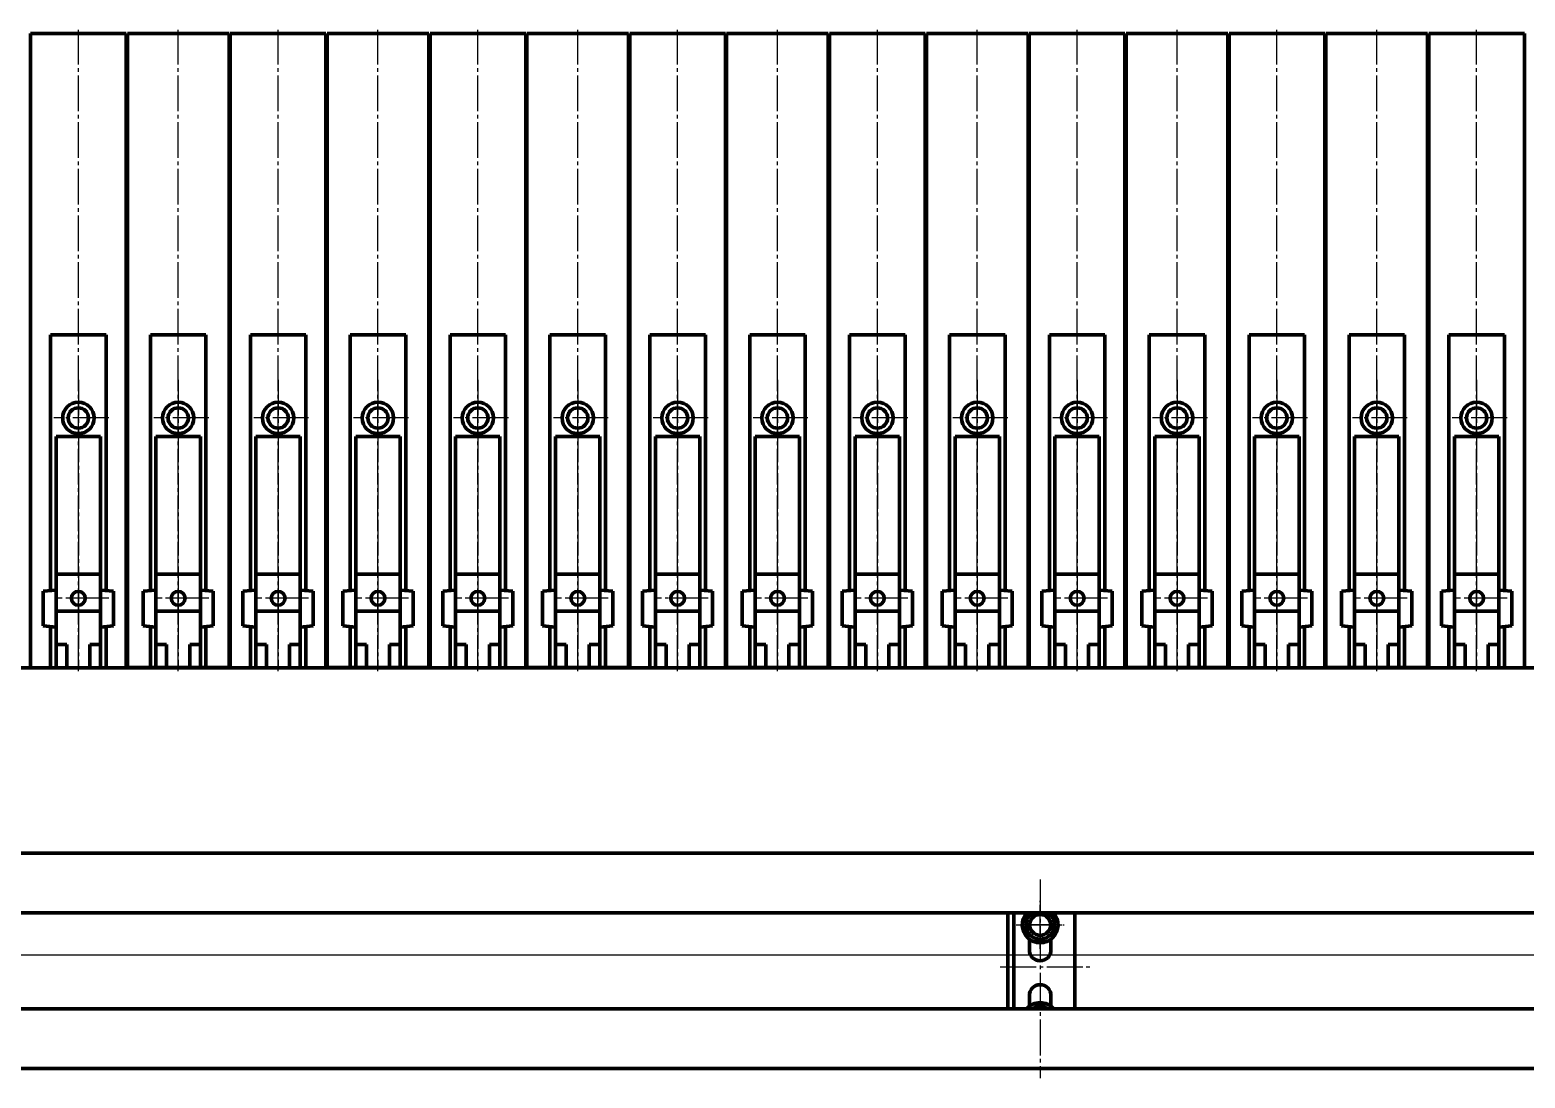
# Model space of a CAD drawing. Header units: millimetres. Extents: x -11880 to 11880, y -8400 to 8400.
# Drawn here: x -6327 to -5077, y 5158 to 6034 of the extents above; entities that cross this region are included whole.
import ezdxf

# ---------------------------------------------------------------- set-up
doc = ezdxf.new("R2010")
doc.units = ezdxf.units.MM
doc.linetypes.add('EB_DASHDOT', pattern=[39, 30, -3, 3, -3])
for name, color, linetype, lineweight in [('CAXA0', 7, 'Continuous', 70), ('CAXA1', 1, 'EB_DASHDOT', 25), ('CAXA3', 7, 'Continuous', 25)]:
    doc.layers.add(name, color=color, linetype=linetype, lineweight=lineweight)

# ---------------------------------------------------------------- blocks, each defined once
blk = doc.blocks.new('CAXBLOCK86', base_point=(-6286.3, 5559.1))
at = {"layer": 'CAXA0', "linetype": 'Continuous', "lineweight": 70}
for p, q in [((-6303.6, 5779.3), (-6309.5, 5779.3)), ((-6309.5, 5779.3), (-6309.5, 5565.6)), ((-6263.1, 5779.3), (-6309.5, 5779.3)), ((-6263.1, 5779.3), (-6263.1, 5565.6)), ((-6267.8, 5694.3), (-6304.9, 5694.3)), ((-6304.9, 5694.3), (-6304.9, 5501.1)), ((-6267.8, 5694.3), (-6267.8, 5501.1)), ((-6267.8, 5579.2), (-6304.9, 5579.2)), ((-6315.7, 5565.1), (-6304.9, 5566)), ((-6315.7, 5565.1), (-6315.7, 5536.1)), ((-6315.7, 5564.9), (-6315.7, 5536.1)), ((-6257, 5565.1), (-6267.8, 5566)), ((-6257, 5565.1), (-6257, 5536.1)), ((-6257, 5564.9), (-6257, 5536.1)), ((-6267.8, 5548.3), (-6304.9, 5548.3)), ((-6315.7, 5536.1), (-6304.9, 5535.1)), ((-6309.5, 5535.5), (-6309.5, 5501.1)), ((-6257, 5536.1), (-6267.8, 5535.1)), ((-6263.1, 5535.5), (-6263.1, 5501.1)), ((-6296, 5520.4), (-6304.9, 5520.4)), ((-6296, 5520.4), (-6296, 5501.1)), ((-6267.8, 5520.4), (-6276.7, 5520.4)), ((-6276.7, 5520.4), (-6276.7, 5501.1)), ((-6304.9, 5501.1), (-6309.5, 5501.1)), ((-6263.1, 5501.1), (-6304.9, 5501.1))]:
    blk.add_line(p, q, dxfattribs=at)
for centre, radius in [((-6286.3, 5709.8), 13.1), ((-6286.3, 5709.8), 8.5), ((-6286.3, 5559.1), 5.8)]:
    blk.add_circle(centre, radius, dxfattribs=at)
at = {"layer": 'CAXA1', "color": 1, "linetype": 'EB_DASHDOT', "lineweight": 25}
for p, q in [((-6286.3, 5741.8), (-6286.3, 5501.1)), ((-6260.8, 5709.8), (-6306.7, 5709.8)), ((-6260.8, 5559.1), (-6303.4, 5559.1))]:
    blk.add_line(p, q, dxfattribs=at)
blk = doc.blocks.new('CAXBLOCK88', base_point=(-6202.8, 5559.1))
at = {"layer": 'CAXA0', "linetype": 'Continuous', "lineweight": 70}
for p, q in [((-6220.1, 5779.3), (-6226, 5779.3)), ((-6226, 5779.3), (-6226, 5565.6)), ((-6179.6, 5779.3), (-6226, 5779.3)), ((-6179.6, 5779.3), (-6179.6, 5565.6)), ((-6184.3, 5694.3), (-6221.4, 5694.3)), ((-6221.4, 5694.3), (-6221.4, 5501.1)), ((-6184.3, 5694.3), (-6184.3, 5501.1)), ((-6184.3, 5579.2), (-6221.4, 5579.2)), ((-6232.2, 5565.1), (-6221.4, 5566)), ((-6232.2, 5565.1), (-6232.2, 5536.1)), ((-6232.2, 5564.9), (-6232.2, 5536.1)), ((-6173.5, 5565.1), (-6184.3, 5566)), ((-6173.5, 5565.1), (-6173.5, 5536.1)), ((-6173.5, 5564.9), (-6173.5, 5536.1)), ((-6184.3, 5548.3), (-6221.4, 5548.3)), ((-6232.2, 5536.1), (-6221.4, 5535.1)), ((-6226, 5535.5), (-6226, 5501.1)), ((-6173.5, 5536.1), (-6184.3, 5535.1)), ((-6179.6, 5535.5), (-6179.6, 5501.1)), ((-6212.5, 5520.4), (-6221.4, 5520.4)), ((-6212.5, 5520.4), (-6212.5, 5501.1)), ((-6184.3, 5520.4), (-6193.2, 5520.4)), ((-6193.2, 5520.4), (-6193.2, 5501.1)), ((-6221.4, 5501.1), (-6226, 5501.1)), ((-6179.6, 5501.1), (-6221.4, 5501.1))]:
    blk.add_line(p, q, dxfattribs=at)
for centre, radius in [((-6202.8, 5709.8), 13.1), ((-6202.8, 5709.8), 8.5), ((-6202.8, 5559.1), 5.8)]:
    blk.add_circle(centre, radius, dxfattribs=at)
at = {"layer": 'CAXA1', "color": 1, "linetype": 'EB_DASHDOT', "lineweight": 25}
for p, q in [((-6202.8, 5741.8), (-6202.8, 5501.1)), ((-6177.3, 5709.8), (-6223.2, 5709.8)), ((-6177.3, 5559.1), (-6219.9, 5559.1))]:
    blk.add_line(p, q, dxfattribs=at)
blk = doc.blocks.new('CAXBLOCK90', base_point=(-6119.3, 5559.1))
at = {"layer": 'CAXA0', "linetype": 'Continuous', "lineweight": 70}
for p, q in [((-6136.6, 5779.3), (-6142.5, 5779.3)), ((-6142.5, 5779.3), (-6142.5, 5565.6)), ((-6096.1, 5779.3), (-6142.5, 5779.3)), ((-6096.1, 5779.3), (-6096.1, 5565.6)), ((-6100.8, 5694.3), (-6137.9, 5694.3)), ((-6137.9, 5694.3), (-6137.9, 5501.1)), ((-6100.8, 5694.3), (-6100.8, 5501.1)), ((-6100.8, 5579.2), (-6137.9, 5579.2)), ((-6148.7, 5565.1), (-6137.9, 5566)), ((-6148.7, 5565.1), (-6148.7, 5536.1)), ((-6148.7, 5564.9), (-6148.7, 5536.1)), ((-6090, 5565.1), (-6100.8, 5566)), ((-6090, 5565.1), (-6090, 5536.1)), ((-6090, 5564.9), (-6090, 5536.1)), ((-6100.8, 5548.3), (-6137.9, 5548.3)), ((-6148.7, 5536.1), (-6137.9, 5535.1)), ((-6142.5, 5535.5), (-6142.5, 5501.1)), ((-6090, 5536.1), (-6100.8, 5535.1)), ((-6096.1, 5535.5), (-6096.1, 5501.1)), ((-6129, 5520.4), (-6137.9, 5520.4)), ((-6129, 5520.4), (-6129, 5501.1)), ((-6100.8, 5520.4), (-6109.7, 5520.4)), ((-6109.7, 5520.4), (-6109.7, 5501.1)), ((-6137.9, 5501.1), (-6142.5, 5501.1)), ((-6096.1, 5501.1), (-6137.9, 5501.1))]:
    blk.add_line(p, q, dxfattribs=at)
for centre, radius in [((-6119.3, 5709.8), 13.1), ((-6119.3, 5709.8), 8.5), ((-6119.3, 5559.1), 5.8)]:
    blk.add_circle(centre, radius, dxfattribs=at)
at = {"layer": 'CAXA1', "color": 1, "linetype": 'EB_DASHDOT', "lineweight": 25}
for p, q in [((-6119.3, 5741.8), (-6119.3, 5501.1)), ((-6093.8, 5709.8), (-6139.7, 5709.8)), ((-6093.8, 5559.1), (-6136.4, 5559.1))]:
    blk.add_line(p, q, dxfattribs=at)
blk = doc.blocks.new('CAXBLOCK92', base_point=(-6035.8, 5559.1))
at = {"layer": 'CAXA0', "linetype": 'Continuous', "lineweight": 70}
for p, q in [((-6053.1, 5779.3), (-6059, 5779.3)), ((-6059, 5779.3), (-6059, 5565.6)), ((-6012.6, 5779.3), (-6059, 5779.3)), ((-6012.6, 5779.3), (-6012.6, 5565.6)), ((-6017.3, 5694.3), (-6054.4, 5694.3)), ((-6054.4, 5694.3), (-6054.4, 5501.1)), ((-6017.3, 5694.3), (-6017.3, 5501.1)), ((-6017.3, 5579.2), (-6054.4, 5579.2)), ((-6065.2, 5565.1), (-6054.4, 5566)), ((-6065.2, 5565.1), (-6065.2, 5536.1)), ((-6065.2, 5564.9), (-6065.2, 5536.1)), ((-6006.5, 5565.1), (-6017.3, 5566)), ((-6006.5, 5565.1), (-6006.5, 5536.1)), ((-6006.5, 5564.9), (-6006.5, 5536.1)), ((-6017.3, 5548.3), (-6054.4, 5548.3)), ((-6065.2, 5536.1), (-6054.4, 5535.1)), ((-6059, 5535.5), (-6059, 5501.1)), ((-6006.5, 5536.1), (-6017.3, 5535.1)), ((-6012.6, 5535.5), (-6012.6, 5501.1)), ((-6045.5, 5520.4), (-6054.4, 5520.4)), ((-6045.5, 5520.4), (-6045.5, 5501.1)), ((-6017.3, 5520.4), (-6026.2, 5520.4)), ((-6026.2, 5520.4), (-6026.2, 5501.1)), ((-6054.4, 5501.1), (-6059, 5501.1)), ((-6012.6, 5501.1), (-6054.4, 5501.1))]:
    blk.add_line(p, q, dxfattribs=at)
for centre, radius in [((-6035.8, 5709.8), 13.1), ((-6035.8, 5709.8), 8.5), ((-6035.8, 5559.1), 5.8)]:
    blk.add_circle(centre, radius, dxfattribs=at)
at = {"layer": 'CAXA1', "color": 1, "linetype": 'EB_DASHDOT', "lineweight": 25}
for p, q in [((-6035.8, 5741.8), (-6035.8, 5501.1)), ((-6010.3, 5709.8), (-6056.2, 5709.8)), ((-6010.3, 5559.1), (-6052.9, 5559.1))]:
    blk.add_line(p, q, dxfattribs=at)
blk = doc.blocks.new('CAXBLOCK94', base_point=(-5952.3, 5559.1))
at = {"layer": 'CAXA0', "linetype": 'Continuous', "lineweight": 70}
for p, q in [((-5969.6, 5779.3), (-5975.5, 5779.3)), ((-5975.5, 5779.3), (-5975.5, 5565.6)), ((-5929.1, 5779.3), (-5975.5, 5779.3)), ((-5929.1, 5779.3), (-5929.1, 5565.6)), ((-5933.8, 5694.3), (-5970.9, 5694.3)), ((-5970.9, 5694.3), (-5970.9, 5501.1)), ((-5933.8, 5694.3), (-5933.8, 5501.1)), ((-5933.8, 5579.2), (-5970.9, 5579.2)), ((-5981.7, 5565.1), (-5970.9, 5566)), ((-5981.7, 5565.1), (-5981.7, 5536.1)), ((-5981.7, 5564.9), (-5981.7, 5536.1)), ((-5923, 5565.1), (-5933.8, 5566)), ((-5923, 5565.1), (-5923, 5536.1)), ((-5923, 5564.9), (-5923, 5536.1)), ((-5933.8, 5548.3), (-5970.9, 5548.3)), ((-5981.7, 5536.1), (-5970.9, 5535.1)), ((-5975.5, 5535.5), (-5975.5, 5501.1)), ((-5923, 5536.1), (-5933.8, 5535.1)), ((-5929.1, 5535.5), (-5929.1, 5501.1)), ((-5962, 5520.4), (-5970.9, 5520.4)), ((-5962, 5520.4), (-5962, 5501.1)), ((-5933.8, 5520.4), (-5942.7, 5520.4)), ((-5942.7, 5520.4), (-5942.7, 5501.1)), ((-5970.9, 5501.1), (-5975.5, 5501.1)), ((-5929.1, 5501.1), (-5970.9, 5501.1))]:
    blk.add_line(p, q, dxfattribs=at)
for centre, radius in [((-5952.3, 5709.8), 13.1), ((-5952.3, 5709.8), 8.5), ((-5952.3, 5559.1), 5.8)]:
    blk.add_circle(centre, radius, dxfattribs=at)
at = {"layer": 'CAXA1', "color": 1, "linetype": 'EB_DASHDOT', "lineweight": 25}
for p, q in [((-5952.3, 5741.8), (-5952.3, 5501.1)), ((-5926.8, 5709.8), (-5972.7, 5709.8)), ((-5926.8, 5559.1), (-5969.4, 5559.1))]:
    blk.add_line(p, q, dxfattribs=at)
blk = doc.blocks.new('CAXBLOCK96', base_point=(-5868.8, 5559.1))
at = {"layer": 'CAXA0', "linetype": 'Continuous', "lineweight": 70}
for p, q in [((-5886.1, 5779.3), (-5892, 5779.3)), ((-5892, 5779.3), (-5892, 5565.6)), ((-5845.6, 5779.3), (-5892, 5779.3)), ((-5845.6, 5779.3), (-5845.6, 5565.6)), ((-5850.3, 5694.3), (-5887.4, 5694.3)), ((-5887.4, 5694.3), (-5887.4, 5501.1)), ((-5850.3, 5694.3), (-5850.3, 5501.1)), ((-5850.3, 5579.2), (-5887.4, 5579.2)), ((-5898.2, 5565.1), (-5887.4, 5566)), ((-5898.2, 5565.1), (-5898.2, 5536.1)), ((-5898.2, 5564.9), (-5898.2, 5536.1)), ((-5839.5, 5565.1), (-5850.3, 5566)), ((-5839.5, 5565.1), (-5839.5, 5536.1)), ((-5839.5, 5564.9), (-5839.5, 5536.1)), ((-5850.3, 5548.3), (-5887.4, 5548.3)), ((-5898.2, 5536.1), (-5887.4, 5535.1)), ((-5892, 5535.5), (-5892, 5501.1)), ((-5839.5, 5536.1), (-5850.3, 5535.1)), ((-5845.6, 5535.5), (-5845.6, 5501.1)), ((-5878.5, 5520.4), (-5887.4, 5520.4)), ((-5878.5, 5520.4), (-5878.5, 5501.1)), ((-5850.3, 5520.4), (-5859.2, 5520.4)), ((-5859.2, 5520.4), (-5859.2, 5501.1)), ((-5887.4, 5501.1), (-5892, 5501.1)), ((-5845.6, 5501.1), (-5887.4, 5501.1))]:
    blk.add_line(p, q, dxfattribs=at)
for centre, radius in [((-5868.8, 5709.8), 13.1), ((-5868.8, 5709.8), 8.5), ((-5868.8, 5559.1), 5.8)]:
    blk.add_circle(centre, radius, dxfattribs=at)
at = {"layer": 'CAXA1', "color": 1, "linetype": 'EB_DASHDOT', "lineweight": 25}
for p, q in [((-5868.8, 5741.8), (-5868.8, 5501.1)), ((-5843.3, 5709.8), (-5889.2, 5709.8)), ((-5843.3, 5559.1), (-5885.9, 5559.1))]:
    blk.add_line(p, q, dxfattribs=at)
blk = doc.blocks.new('CAXBLOCK98', base_point=(-5785.3, 5559.1))
at = {"layer": 'CAXA0', "linetype": 'Continuous', "lineweight": 70}
for p, q in [((-5802.6, 5779.3), (-5808.5, 5779.3)), ((-5808.5, 5779.3), (-5808.5, 5565.6)), ((-5762.1, 5779.3), (-5808.5, 5779.3)), ((-5762.1, 5779.3), (-5762.1, 5565.6)), ((-5766.8, 5694.3), (-5803.9, 5694.3)), ((-5803.9, 5694.3), (-5803.9, 5501.1)), ((-5766.8, 5694.3), (-5766.8, 5501.1)), ((-5766.8, 5579.2), (-5803.9, 5579.2)), ((-5814.7, 5565.1), (-5803.9, 5566)), ((-5814.7, 5565.1), (-5814.7, 5536.1)), ((-5814.7, 5564.9), (-5814.7, 5536.1)), ((-5756, 5565.1), (-5766.8, 5566)), ((-5756, 5565.1), (-5756, 5536.1)), ((-5756, 5564.9), (-5756, 5536.1)), ((-5766.8, 5548.3), (-5803.9, 5548.3)), ((-5814.7, 5536.1), (-5803.9, 5535.1)), ((-5808.5, 5535.5), (-5808.5, 5501.1)), ((-5756, 5536.1), (-5766.8, 5535.1)), ((-5762.1, 5535.5), (-5762.1, 5501.1)), ((-5795, 5520.4), (-5803.9, 5520.4)), ((-5795, 5520.4), (-5795, 5501.1)), ((-5766.8, 5520.4), (-5775.7, 5520.4)), ((-5775.7, 5520.4), (-5775.7, 5501.1)), ((-5803.9, 5501.1), (-5808.5, 5501.1)), ((-5762.1, 5501.1), (-5803.9, 5501.1))]:
    blk.add_line(p, q, dxfattribs=at)
for centre, radius in [((-5785.3, 5709.8), 13.1), ((-5785.3, 5709.8), 8.5), ((-5785.3, 5559.1), 5.8)]:
    blk.add_circle(centre, radius, dxfattribs=at)
at = {"layer": 'CAXA1', "color": 1, "linetype": 'EB_DASHDOT', "lineweight": 25}
for p, q in [((-5785.3, 5741.8), (-5785.3, 5501.1)), ((-5759.8, 5709.8), (-5805.7, 5709.8)), ((-5759.8, 5559.1), (-5802.4, 5559.1))]:
    blk.add_line(p, q, dxfattribs=at)
blk = doc.blocks.new('CAXBLOCK100', base_point=(-5701.8, 5559.1))
at = {"layer": 'CAXA0', "linetype": 'Continuous', "lineweight": 70}
for p, q in [((-5719.1, 5779.3), (-5725, 5779.3)), ((-5725, 5779.3), (-5725, 5565.6)), ((-5678.6, 5779.3), (-5725, 5779.3)), ((-5678.6, 5779.3), (-5678.6, 5565.6)), ((-5683.3, 5694.3), (-5720.4, 5694.3)), ((-5720.4, 5694.3), (-5720.4, 5501.1)), ((-5683.3, 5694.3), (-5683.3, 5501.1)), ((-5683.3, 5579.2), (-5720.4, 5579.2)), ((-5731.2, 5565.1), (-5720.4, 5566)), ((-5731.2, 5565.1), (-5731.2, 5536.1)), ((-5731.2, 5564.9), (-5731.2, 5536.1)), ((-5672.5, 5565.1), (-5683.3, 5566)), ((-5672.5, 5565.1), (-5672.5, 5536.1)), ((-5672.5, 5564.9), (-5672.5, 5536.1)), ((-5683.3, 5548.3), (-5720.4, 5548.3)), ((-5731.2, 5536.1), (-5720.4, 5535.1)), ((-5725, 5535.5), (-5725, 5501.1)), ((-5672.5, 5536.1), (-5683.3, 5535.1)), ((-5678.6, 5535.5), (-5678.6, 5501.1)), ((-5711.5, 5520.4), (-5720.4, 5520.4)), ((-5711.5, 5520.4), (-5711.5, 5501.1)), ((-5683.3, 5520.4), (-5692.2, 5520.4)), ((-5692.2, 5520.4), (-5692.2, 5501.1)), ((-5720.4, 5501.1), (-5725, 5501.1)), ((-5678.6, 5501.1), (-5720.4, 5501.1))]:
    blk.add_line(p, q, dxfattribs=at)
for centre, radius in [((-5701.8, 5709.8), 13.1), ((-5701.8, 5709.8), 8.5), ((-5701.8, 5559.1), 5.8)]:
    blk.add_circle(centre, radius, dxfattribs=at)
at = {"layer": 'CAXA1', "color": 1, "linetype": 'EB_DASHDOT', "lineweight": 25}
for p, q in [((-5701.8, 5741.8), (-5701.8, 5501.1)), ((-5676.3, 5709.8), (-5722.2, 5709.8)), ((-5676.3, 5559.1), (-5718.9, 5559.1))]:
    blk.add_line(p, q, dxfattribs=at)
blk = doc.blocks.new('CAXBLOCK102', base_point=(-5618.3, 5559.1))
at = {"layer": 'CAXA0', "linetype": 'Continuous', "lineweight": 70}
for p, q in [((-5635.6, 5779.3), (-5641.5, 5779.3)), ((-5641.5, 5779.3), (-5641.5, 5565.6)), ((-5595.1, 5779.3), (-5641.5, 5779.3)), ((-5595.1, 5779.3), (-5595.1, 5565.6)), ((-5599.8, 5694.3), (-5636.9, 5694.3)), ((-5636.9, 5694.3), (-5636.9, 5501.1)), ((-5599.8, 5694.3), (-5599.8, 5501.1)), ((-5599.8, 5579.2), (-5636.9, 5579.2)), ((-5647.7, 5565.1), (-5636.9, 5566)), ((-5647.7, 5565.1), (-5647.7, 5536.1)), ((-5647.7, 5564.9), (-5647.7, 5536.1)), ((-5589, 5565.1), (-5599.8, 5566)), ((-5589, 5565.1), (-5589, 5536.1)), ((-5589, 5564.9), (-5589, 5536.1)), ((-5599.8, 5548.3), (-5636.9, 5548.3)), ((-5647.7, 5536.1), (-5636.9, 5535.1)), ((-5641.5, 5535.5), (-5641.5, 5501.1)), ((-5589, 5536.1), (-5599.8, 5535.1)), ((-5595.1, 5535.5), (-5595.1, 5501.1)), ((-5628, 5520.4), (-5636.9, 5520.4)), ((-5628, 5520.4), (-5628, 5501.1)), ((-5599.8, 5520.4), (-5608.7, 5520.4)), ((-5608.7, 5520.4), (-5608.7, 5501.1)), ((-5636.9, 5501.1), (-5641.5, 5501.1)), ((-5595.1, 5501.1), (-5636.9, 5501.1))]:
    blk.add_line(p, q, dxfattribs=at)
for centre, radius in [((-5618.3, 5709.8), 13.1), ((-5618.3, 5709.8), 8.5), ((-5618.3, 5559.1), 5.8)]:
    blk.add_circle(centre, radius, dxfattribs=at)
at = {"layer": 'CAXA1', "color": 1, "linetype": 'EB_DASHDOT', "lineweight": 25}
for p, q in [((-5618.3, 5741.8), (-5618.3, 5501.1)), ((-5592.8, 5709.8), (-5638.7, 5709.8)), ((-5592.8, 5559.1), (-5635.4, 5559.1))]:
    blk.add_line(p, q, dxfattribs=at)
blk = doc.blocks.new('CAXBLOCK104', base_point=(-5534.8, 5559.1))
at = {"layer": 'CAXA0', "linetype": 'Continuous', "lineweight": 70}
for p, q in [((-5552.1, 5779.3), (-5558, 5779.3)), ((-5558, 5779.3), (-5558, 5565.6)), ((-5511.6, 5779.3), (-5558, 5779.3)), ((-5511.6, 5779.3), (-5511.6, 5565.6)), ((-5516.3, 5694.3), (-5553.4, 5694.3)), ((-5553.4, 5694.3), (-5553.4, 5501.1)), ((-5516.3, 5694.3), (-5516.3, 5501.1)), ((-5516.3, 5579.2), (-5553.4, 5579.2)), ((-5564.2, 5565.1), (-5553.4, 5566)), ((-5564.2, 5565.1), (-5564.2, 5536.1)), ((-5564.2, 5564.9), (-5564.2, 5536.1)), ((-5505.5, 5565.1), (-5516.3, 5566)), ((-5505.5, 5565.1), (-5505.5, 5536.1)), ((-5505.5, 5564.9), (-5505.5, 5536.1)), ((-5516.3, 5548.3), (-5553.4, 5548.3)), ((-5564.2, 5536.1), (-5553.4, 5535.1)), ((-5558, 5535.5), (-5558, 5501.1)), ((-5505.5, 5536.1), (-5516.3, 5535.1)), ((-5511.6, 5535.5), (-5511.6, 5501.1)), ((-5544.5, 5520.4), (-5553.4, 5520.4)), ((-5544.5, 5520.4), (-5544.5, 5501.1)), ((-5516.3, 5520.4), (-5525.2, 5520.4)), ((-5525.2, 5520.4), (-5525.2, 5501.1)), ((-5553.4, 5501.1), (-5558, 5501.1)), ((-5511.6, 5501.1), (-5553.4, 5501.1))]:
    blk.add_line(p, q, dxfattribs=at)
for centre, radius in [((-5534.8, 5709.8), 13.1), ((-5534.8, 5709.8), 8.5), ((-5534.8, 5559.1), 5.8)]:
    blk.add_circle(centre, radius, dxfattribs=at)
at = {"layer": 'CAXA1', "color": 1, "linetype": 'EB_DASHDOT', "lineweight": 25}
for p, q in [((-5534.8, 5741.8), (-5534.8, 5501.1)), ((-5509.3, 5709.8), (-5555.2, 5709.8)), ((-5509.3, 5559.1), (-5551.9, 5559.1))]:
    blk.add_line(p, q, dxfattribs=at)
blk = doc.blocks.new('CAXBLOCK106', base_point=(-5451.3, 5559.1))
at = {"layer": 'CAXA0', "linetype": 'Continuous', "lineweight": 70}
for p, q in [((-5468.6, 5779.3), (-5474.5, 5779.3)), ((-5474.5, 5779.3), (-5474.5, 5565.6)), ((-5428.1, 5779.3), (-5474.5, 5779.3)), ((-5428.1, 5779.3), (-5428.1, 5565.6)), ((-5432.8, 5694.3), (-5469.9, 5694.3)), ((-5469.9, 5694.3), (-5469.9, 5501.1)), ((-5432.8, 5694.3), (-5432.8, 5501.1)), ((-5432.8, 5579.2), (-5469.9, 5579.2)), ((-5480.7, 5565.1), (-5469.9, 5566)), ((-5480.7, 5565.1), (-5480.7, 5536.1)), ((-5480.7, 5564.9), (-5480.7, 5536.1)), ((-5422, 5565.1), (-5432.8, 5566)), ((-5422, 5565.1), (-5422, 5536.1)), ((-5422, 5564.9), (-5422, 5536.1)), ((-5432.8, 5548.3), (-5469.9, 5548.3)), ((-5480.7, 5536.1), (-5469.9, 5535.1)), ((-5474.5, 5535.5), (-5474.5, 5501.1)), ((-5422, 5536.1), (-5432.8, 5535.1)), ((-5428.1, 5535.5), (-5428.1, 5501.1)), ((-5461, 5520.4), (-5469.9, 5520.4)), ((-5461, 5520.4), (-5461, 5501.1)), ((-5432.8, 5520.4), (-5441.7, 5520.4)), ((-5441.7, 5520.4), (-5441.7, 5501.1)), ((-5469.9, 5501.1), (-5474.5, 5501.1)), ((-5428.1, 5501.1), (-5469.9, 5501.1))]:
    blk.add_line(p, q, dxfattribs=at)
for centre, radius in [((-5451.3, 5709.8), 13.1), ((-5451.3, 5709.8), 8.5), ((-5451.3, 5559.1), 5.8)]:
    blk.add_circle(centre, radius, dxfattribs=at)
at = {"layer": 'CAXA1', "color": 1, "linetype": 'EB_DASHDOT', "lineweight": 25}
for p, q in [((-5451.3, 5741.8), (-5451.3, 5501.1)), ((-5425.8, 5709.8), (-5471.7, 5709.8)), ((-5425.8, 5559.1), (-5468.4, 5559.1))]:
    blk.add_line(p, q, dxfattribs=at)
blk = doc.blocks.new('CAXBLOCK108', base_point=(-5367.8, 5559.1))
at = {"layer": 'CAXA0', "linetype": 'Continuous', "lineweight": 70}
for p, q in [((-5385.1, 5779.3), (-5391, 5779.3)), ((-5391, 5779.3), (-5391, 5565.6)), ((-5344.6, 5779.3), (-5391, 5779.3)), ((-5344.6, 5779.3), (-5344.6, 5565.6)), ((-5349.3, 5694.3), (-5386.4, 5694.3)), ((-5386.4, 5694.3), (-5386.4, 5501.1)), ((-5349.3, 5694.3), (-5349.3, 5501.1)), ((-5349.3, 5579.2), (-5386.4, 5579.2)), ((-5397.2, 5565.1), (-5386.4, 5566)), ((-5397.2, 5565.1), (-5397.2, 5536.1)), ((-5397.2, 5564.9), (-5397.2, 5536.1)), ((-5338.5, 5565.1), (-5349.3, 5566)), ((-5338.5, 5565.1), (-5338.5, 5536.1)), ((-5338.5, 5564.9), (-5338.5, 5536.1)), ((-5349.3, 5548.3), (-5386.4, 5548.3)), ((-5397.2, 5536.1), (-5386.4, 5535.1)), ((-5391, 5535.5), (-5391, 5501.1)), ((-5338.5, 5536.1), (-5349.3, 5535.1)), ((-5344.6, 5535.5), (-5344.6, 5501.1)), ((-5377.5, 5520.4), (-5386.4, 5520.4)), ((-5377.5, 5520.4), (-5377.5, 5501.1)), ((-5349.3, 5520.4), (-5358.2, 5520.4)), ((-5358.2, 5520.4), (-5358.2, 5501.1)), ((-5386.4, 5501.1), (-5391, 5501.1)), ((-5344.6, 5501.1), (-5386.4, 5501.1))]:
    blk.add_line(p, q, dxfattribs=at)
for centre, radius in [((-5367.8, 5709.8), 13.1), ((-5367.8, 5709.8), 8.5), ((-5367.8, 5559.1), 5.8)]:
    blk.add_circle(centre, radius, dxfattribs=at)
at = {"layer": 'CAXA1', "color": 1, "linetype": 'EB_DASHDOT', "lineweight": 25}
for p, q in [((-5367.8, 5741.8), (-5367.8, 5501.1)), ((-5342.3, 5709.8), (-5388.2, 5709.8)), ((-5342.3, 5559.1), (-5384.9, 5559.1))]:
    blk.add_line(p, q, dxfattribs=at)
blk = doc.blocks.new('CAXBLOCK110', base_point=(-5284.3, 5559.1))
at = {"layer": 'CAXA0', "linetype": 'Continuous', "lineweight": 70}
for p, q in [((-5301.6, 5779.3), (-5307.5, 5779.3)), ((-5307.5, 5779.3), (-5307.5, 5565.6)), ((-5261.1, 5779.3), (-5307.5, 5779.3)), ((-5261.1, 5779.3), (-5261.1, 5565.6)), ((-5265.8, 5694.3), (-5302.9, 5694.3)), ((-5302.9, 5694.3), (-5302.9, 5501.1)), ((-5265.8, 5694.3), (-5265.8, 5501.1)), ((-5265.8, 5579.2), (-5302.9, 5579.2)), ((-5313.7, 5565.1), (-5302.9, 5566)), ((-5313.7, 5565.1), (-5313.7, 5536.1)), ((-5313.7, 5564.9), (-5313.7, 5536.1)), ((-5255, 5565.1), (-5265.8, 5566)), ((-5255, 5565.1), (-5255, 5536.1)), ((-5255, 5564.9), (-5255, 5536.1)), ((-5265.8, 5548.3), (-5302.9, 5548.3)), ((-5313.7, 5536.1), (-5302.9, 5535.1)), ((-5307.5, 5535.5), (-5307.5, 5501.1)), ((-5255, 5536.1), (-5265.8, 5535.1)), ((-5261.1, 5535.5), (-5261.1, 5501.1)), ((-5294, 5520.4), (-5302.9, 5520.4)), ((-5294, 5520.4), (-5294, 5501.1)), ((-5265.8, 5520.4), (-5274.7, 5520.4)), ((-5274.7, 5520.4), (-5274.7, 5501.1)), ((-5302.9, 5501.1), (-5307.5, 5501.1)), ((-5261.1, 5501.1), (-5302.9, 5501.1))]:
    blk.add_line(p, q, dxfattribs=at)
for centre, radius in [((-5284.3, 5709.8), 13.1), ((-5284.3, 5709.8), 8.5), ((-5284.3, 5559.1), 5.8)]:
    blk.add_circle(centre, radius, dxfattribs=at)
at = {"layer": 'CAXA1', "color": 1, "linetype": 'EB_DASHDOT', "lineweight": 25}
for p, q in [((-5284.3, 5741.8), (-5284.3, 5501.1)), ((-5258.8, 5709.8), (-5304.7, 5709.8)), ((-5258.8, 5559.1), (-5301.4, 5559.1))]:
    blk.add_line(p, q, dxfattribs=at)
blk = doc.blocks.new('CAXBLOCK112', base_point=(-5200.8, 5559.1))
at = {"layer": 'CAXA0', "linetype": 'Continuous', "lineweight": 70}
for p, q in [((-5218.1, 5779.3), (-5224, 5779.3)), ((-5224, 5779.3), (-5224, 5565.6)), ((-5177.6, 5779.3), (-5224, 5779.3)), ((-5177.6, 5779.3), (-5177.6, 5565.6)), ((-5182.3, 5694.3), (-5219.4, 5694.3)), ((-5219.4, 5694.3), (-5219.4, 5501.1)), ((-5182.3, 5694.3), (-5182.3, 5501.1)), ((-5182.3, 5579.2), (-5219.4, 5579.2)), ((-5230.2, 5565.1), (-5219.4, 5566)), ((-5230.2, 5565.1), (-5230.2, 5536.1)), ((-5230.2, 5564.9), (-5230.2, 5536.1)), ((-5171.5, 5565.1), (-5182.3, 5566)), ((-5171.5, 5565.1), (-5171.5, 5536.1)), ((-5171.5, 5564.9), (-5171.5, 5536.1)), ((-5182.3, 5548.3), (-5219.4, 5548.3)), ((-5230.2, 5536.1), (-5219.4, 5535.1)), ((-5224, 5535.5), (-5224, 5501.1)), ((-5171.5, 5536.1), (-5182.3, 5535.1)), ((-5177.6, 5535.5), (-5177.6, 5501.1)), ((-5210.5, 5520.4), (-5219.4, 5520.4)), ((-5210.5, 5520.4), (-5210.5, 5501.1)), ((-5182.3, 5520.4), (-5191.2, 5520.4)), ((-5191.2, 5520.4), (-5191.2, 5501.1)), ((-5219.4, 5501.1), (-5224, 5501.1)), ((-5177.6, 5501.1), (-5219.4, 5501.1))]:
    blk.add_line(p, q, dxfattribs=at)
for centre, radius in [((-5200.8, 5709.8), 13.1), ((-5200.8, 5709.8), 8.5), ((-5200.8, 5559.1), 5.8)]:
    blk.add_circle(centre, radius, dxfattribs=at)
at = {"layer": 'CAXA1', "color": 1, "linetype": 'EB_DASHDOT', "lineweight": 25}
for p, q in [((-5200.8, 5741.8), (-5200.8, 5501.1)), ((-5175.3, 5709.8), (-5221.2, 5709.8)), ((-5175.3, 5559.1), (-5217.9, 5559.1))]:
    blk.add_line(p, q, dxfattribs=at)
blk = doc.blocks.new('CAXBLOCK114', base_point=(-5117.3, 5559.1))
at = {"layer": 'CAXA0', "linetype": 'Continuous', "lineweight": 70}
for p, q in [((-5134.6, 5779.3), (-5140.5, 5779.3)), ((-5140.5, 5779.3), (-5140.5, 5565.6)), ((-5094.1, 5779.3), (-5140.5, 5779.3)), ((-5094.1, 5779.3), (-5094.1, 5565.6)), ((-5098.8, 5694.3), (-5135.9, 5694.3)), ((-5135.9, 5694.3), (-5135.9, 5501.1)), ((-5098.8, 5694.3), (-5098.8, 5501.1)), ((-5098.8, 5579.2), (-5135.9, 5579.2)), ((-5146.7, 5565.1), (-5135.9, 5566)), ((-5146.7, 5565.1), (-5146.7, 5536.1)), ((-5146.7, 5564.9), (-5146.7, 5536.1)), ((-5088, 5565.1), (-5098.8, 5566)), ((-5088, 5565.1), (-5088, 5536.1)), ((-5088, 5564.9), (-5088, 5536.1)), ((-5098.8, 5548.3), (-5135.9, 5548.3)), ((-5146.7, 5536.1), (-5135.9, 5535.1)), ((-5140.5, 5535.5), (-5140.5, 5501.1)), ((-5088, 5536.1), (-5098.8, 5535.1)), ((-5094.1, 5535.5), (-5094.1, 5501.1)), ((-5127, 5520.4), (-5135.9, 5520.4)), ((-5127, 5520.4), (-5127, 5501.1)), ((-5098.8, 5520.4), (-5107.7, 5520.4)), ((-5107.7, 5520.4), (-5107.7, 5501.1)), ((-5135.9, 5501.1), (-5140.5, 5501.1)), ((-5094.1, 5501.1), (-5135.9, 5501.1))]:
    blk.add_line(p, q, dxfattribs=at)
for centre, radius in [((-5117.3, 5709.8), 13.1), ((-5117.3, 5709.8), 8.5), ((-5117.3, 5559.1), 5.8)]:
    blk.add_circle(centre, radius, dxfattribs=at)
at = {"layer": 'CAXA1', "color": 1, "linetype": 'EB_DASHDOT', "lineweight": 25}
for p, q in [((-5117.3, 5741.8), (-5117.3, 5501.1)), ((-5091.8, 5709.8), (-5137.7, 5709.8)), ((-5091.8, 5559.1), (-5134.4, 5559.1))]:
    blk.add_line(p, q, dxfattribs=at)

msp = doc.modelspace()

# ---------------------------------------------------------------- linework, layer by layer
at = {"layer": 'CAXA0'}
for p, q in [((-6326.33, 5501.11), (-6326.33, 6031.08)), ((-6326.33, 6031.08), (-6246.33, 6031.08)), ((-6246.33, 5501.11), (-6246.33, 6031.08)), ((-6246.33, 5501.11), (-6246.33, 6031.08)), ((-6246.33, 5501.11), (-6246.33, 6031.08)), ((-6245.33, 5501.11), (-6245.33, 6031.08)), ((-6245.33, 6031.08), (-6160.33, 6031.08)), ((-6160.33, 5501.11), (-6160.33, 6031.08)), ((-6159.33, 5501.11), (-6159.33, 6031.08)), ((-6159.33, 6031.08), (-6079.33, 6031.08)), ((-6079.33, 5501.11), (-6079.33, 6031.08)), ((-6079.33, 5501.11), (-6079.33, 6031.08)), ((-6079.33, 5501.11), (-6079.33, 6031.08)), ((-6078.33, 5501.11), (-6078.33, 6031.08)), ((-6078.33, 6031.08), (-5993.33, 6031.08)), ((-5993.33, 5501.11), (-5993.33, 6031.08)), ((-5992.33, 5501.11), (-5992.33, 6031.08)), ((-5992.33, 6031.08), (-5912.33, 6031.08)), ((-5912.33, 5501.11), (-5912.33, 6031.08)), ((-5912.33, 5501.11), (-5912.33, 6031.08)), ((-5912.33, 5501.11), (-5912.33, 6031.08)), ((-5911.33, 5501.11), (-5911.33, 6031.08)), ((-5911.33, 6031.08), (-5826.33, 6031.08)), ((-5826.33, 5501.11), (-5826.33, 6031.08)), ((-5825.33, 5501.11), (-5825.33, 6031.08)), ((-5825.33, 6031.08), (-5745.33, 6031.08)), ((-5745.33, 5501.11), (-5745.33, 6031.08)), ((-5745.33, 5501.11), (-5745.33, 6031.08)), ((-5745.33, 5501.11), (-5745.33, 6031.08)), ((-5744.33, 5501.11), (-5744.33, 6031.08)), ((-5744.33, 6031.08), (-5659.33, 6031.08)), ((-5659.33, 5501.11), (-5659.33, 6031.08)), ((-5658.33, 5501.11), (-5658.33, 6031.08)), ((-5658.33, 6031.08), (-5578.33, 6031.08)), ((-5578.33, 5501.11), (-5578.33, 6031.08)), ((-5578.33, 5501.11), (-5578.33, 6031.08)), ((-5578.33, 5501.11), (-5578.33, 6031.08)), ((-5577.33, 5501.11), (-5577.33, 6031.08)), ((-5577.33, 6031.08), (-5492.33, 6031.08)), ((-5492.33, 5501.11), (-5492.33, 6031.08)), ((-5491.33, 5501.11), (-5491.33, 6031.08)), ((-5491.33, 6031.08), (-5411.33, 6031.08)), ((-5411.33, 5501.11), (-5411.33, 6031.08)), ((-5411.33, 5501.11), (-5411.33, 6031.08)), ((-5411.33, 5501.11), (-5411.33, 6031.08)), ((-5410.33, 5501.11), (-5410.33, 6031.08)), ((-5410.33, 6031.08), (-5325.33, 6031.08)), ((-5325.33, 5501.11), (-5325.33, 6031.08)), ((-5324.33, 5501.11), (-5324.33, 6031.08)), ((-5324.33, 6031.08), (-5244.33, 6031.08)), ((-5244.33, 5501.11), (-5244.33, 6031.08)), ((-5244.33, 5501.11), (-5244.33, 6031.08)), ((-5244.33, 5501.11), (-5244.33, 6031.08)), ((-5243.33, 5501.11), (-5243.33, 6031.08)), ((-5243.33, 6031.08), (-5158.33, 6031.08)), ((-5158.33, 5501.11), (-5158.33, 6031.08)), ((-5157.33, 5501.11), (-5157.33, 6031.08)), ((-5157.33, 6031.08), (-5077.33, 6031.08)), ((-5077.33, 5501.11), (-5077.33, 6031.08)), ((-5077.33, 5501.11), (-5077.33, 6031.08)), ((-5077.33, 5501.11), (-5077.33, 6031.08)), ((-6245.33, 5501.11), (-6160.33, 5501.11)), ((-6245.33, 5501.11), (-6160.33, 5501.11)), ((-6245.33, 5501.11), (-6160.33, 5501.11)), ((-6078.33, 5501.11), (-5993.33, 5501.11)), ((-6078.33, 5501.11), (-5993.33, 5501.11)), ((-6078.33, 5501.11), (-5993.33, 5501.11)), ((-5911.33, 5501.11), (-5826.33, 5501.11)), ((-5911.33, 5501.11), (-5826.33, 5501.11)), ((-5911.33, 5501.11), (-5826.33, 5501.11)), ((-5744.33, 5501.11), (-5659.33, 5501.11)), ((-5744.33, 5501.11), (-5659.33, 5501.11)), ((-5744.33, 5501.11), (-5659.33, 5501.11)), ((-5577.33, 5501.11), (-5492.33, 5501.11)), ((-5577.33, 5501.11), (-5492.33, 5501.11)), ((-5577.33, 5501.11), (-5492.33, 5501.11)), ((-5410.33, 5501.11), (-5325.33, 5501.11)), ((-5410.33, 5501.11), (-5325.33, 5501.11)), ((-5410.33, 5501.11), (-5325.33, 5501.11)), ((-5243.33, 5501.11), (-5158.33, 5501.11)), ((-5243.33, 5501.11), (-5158.33, 5501.11)), ((-5243.33, 5501.11), (-5158.33, 5501.11)), ((-2232.51, 5346.08), (-7651.33, 5346.08)), ((-2231.69, 5296.08), (-7651.33, 5296.08)), ((-5509.24, 5216.08), (-5509.24, 5296.08)), ((-5509.24, 5216.08), (-5509.24, 5296.08)), ((-5504.24, 5216.08), (-5504.24, 5296.08)), ((-5488.58, 5296.08), (-5494.07, 5292.91)), ((-5494.07, 5292.91), (-5494.07, 5279.25)), ((-5470.4, 5292.91), (-5475.89, 5296.08)), ((-5470.4, 5292.91), (-5470.4, 5279.25)), ((-5453.24, 5296.08), (-5453.24, 5216.08)), ((-5453.24, 5296.08), (-5453.24, 5216.08)), ((-5494.07, 5279.25), (-5482.24, 5272.41)), ((-5482.24, 5272.41), (-5470.4, 5279.25)), ((-5491.24, 5265.08), (-5491.24, 5274.09)), ((-5473.24, 5265.08), (-5473.24, 5274.07)), ((-5491.24, 5227.08), (-5491.24, 5218.07)), ((-5473.24, 5227.08), (-5473.24, 5218.09)), ((-2228.37, 5216.08), (-7651.33, 5216.08)), ((-5482.24, 5219.75), (-5488.58, 5216.08)), ((-5475.89, 5216.08), (-5482.24, 5219.75)), ((-2227.59, 5166.08), (-7651.33, 5166.08))]:
    msp.add_line(p, q, dxfattribs=at)
at = {"layer": 'CAXA0', "linetype": 'Continuous', "lineweight": 70}
for p, q in [((-6245.33, 5501.11), (-6245.33, 6031.08)), ((-6245.33, 5501.11), (-6245.33, 6031.08)), ((-6078.33, 5501.11), (-6078.33, 6031.08)), ((-6078.33, 5501.11), (-6078.33, 6031.08)), ((-5911.33, 5501.11), (-5911.33, 6031.08)), ((-5911.33, 5501.11), (-5911.33, 6031.08)), ((-5744.33, 5501.11), (-5744.33, 6031.08)), ((-5744.33, 5501.11), (-5744.33, 6031.08)), ((-5577.33, 5501.11), (-5577.33, 6031.08)), ((-5577.33, 5501.11), (-5577.33, 6031.08)), ((-5410.33, 5501.11), (-5410.33, 6031.08)), ((-5410.33, 5501.11), (-5410.33, 6031.08)), ((-5243.33, 5501.11), (-5243.33, 6031.08)), ((-5243.33, 5501.11), (-5243.33, 6031.08)), ((-7891.33, 5501.08), (-6104.36, 5501.08)), ((-6104.36, 5501.08), (-2216.46, 5501.08))]:
    msp.add_line(p, q, dxfattribs=at)
at = {"layer": 'CAXA0'}
msp.add_circle((-5482.24, 5286.08), 8.75, dxfattribs=at)
for centre, radius, start, end in [((-5482.24, 5286.08), 15, 138.18969, 41.81031), ((-5482.24, 5286.08), 11.83, 122.33327, 57.66673), ((-5482.24, 5265.08), 9, 180, 0), ((-5482.24, 5227.08), 9, 0, 180), ((-5482.24, 5206.08), 15, 41.81031, 138.18969), ((-5482.24, 5206.08), 11.83, 57.66673, 122.33327)]:
    msp.add_arc(centre, radius, start, end, dxfattribs=at)
at = {"layer": 'CAXA1', "linetype": 'EB_DASHDOT', "lineweight": 25}
for p, q in [((-6286.33, 5498.11), (-6286.33, 6034.08)), ((-6202.83, 5498.11), (-6202.83, 6034.08)), ((-6119.33, 5498.11), (-6119.33, 6034.08)), ((-6035.83, 5498.11), (-6035.83, 6034.08)), ((-5952.33, 5498.11), (-5952.33, 6034.08)), ((-5868.83, 5498.11), (-5868.83, 6034.08)), ((-5785.33, 5498.11), (-5785.33, 6034.08)), ((-5701.83, 5498.11), (-5701.83, 6034.08)), ((-5618.33, 5498.11), (-5618.33, 6034.08)), ((-5534.83, 5498.11), (-5534.83, 6034.08)), ((-5451.33, 5498.11), (-5451.33, 6034.08)), ((-5367.83, 5498.11), (-5367.83, 6034.08)), ((-5284.33, 5498.11), (-5284.33, 6034.08)), ((-5200.83, 5498.11), (-5200.83, 6034.08)), ((-5117.33, 5498.11), (-5117.33, 6034.08)), ((-5482.24, 5324.08), (-5482.24, 5158.08)), ((-5482.24, 5269.41), (-5482.24, 5302.75)), ((-5482.24, 5276.08), (-5482.24, 5296.08)), ((-5467.4, 5286.08), (-5497.07, 5286.08)), ((-5492.24, 5286.08), (-5472.24, 5286.08)), ((-5515.64, 5251.08), (-5438.33, 5251.08))]:
    msp.add_line(p, q, dxfattribs=at)
at = {"layer": 'CAXA1', "color": 1, "linetype": 'EB_DASHDOT', "lineweight": 25}
for p, q in [((-5482.24, 5266.08), (-5482.24, 5306.08)), ((-5502.24, 5286.08), (-5462.24, 5286.08)), ((-7897.25, 5261.08), (363.67, 5261.08)), ((-7688.17, 5261.08), (363.67, 5261.08)), ((-7300.21, 5261.08), (363.67, 5261.08))]:
    msp.add_line(p, q, dxfattribs=at)
at = {"layer": 'CAXA1'}
msp.add_line((-5499.73, 5286.08), (-5464.18, 5286.08), dxfattribs=at)
at = {"layer": 'CAXA3'}
msp.add_arc((-5482.24, 5286.08), 8, 272.09305, 180, dxfattribs=at)

# ---------------------------------------------------------------- block references
at = {"layer": 'CAXA0'}
for name, p in [('CAXBLOCK86', (-6286.33, 5559.07)), ('CAXBLOCK88', (-6202.83, 5559.07)), ('CAXBLOCK90', (-6119.33, 5559.07)), ('CAXBLOCK92', (-6035.83, 5559.07)), ('CAXBLOCK94', (-5952.33, 5559.07)), ('CAXBLOCK96', (-5868.83, 5559.07)), ('CAXBLOCK98', (-5785.33, 5559.07)), ('CAXBLOCK100', (-5701.83, 5559.07)), ('CAXBLOCK102', (-5618.33, 5559.07)), ('CAXBLOCK104', (-5534.83, 5559.07)), ('CAXBLOCK106', (-5451.33, 5559.07)), ('CAXBLOCK108', (-5367.83, 5559.07)), ('CAXBLOCK110', (-5284.33, 5559.07)), ('CAXBLOCK112', (-5200.83, 5559.07)), ('CAXBLOCK114', (-5117.33, 5559.07))]:
    msp.add_blockref(name, p, dxfattribs=at)

doc.saveas('drawing.dxf')
